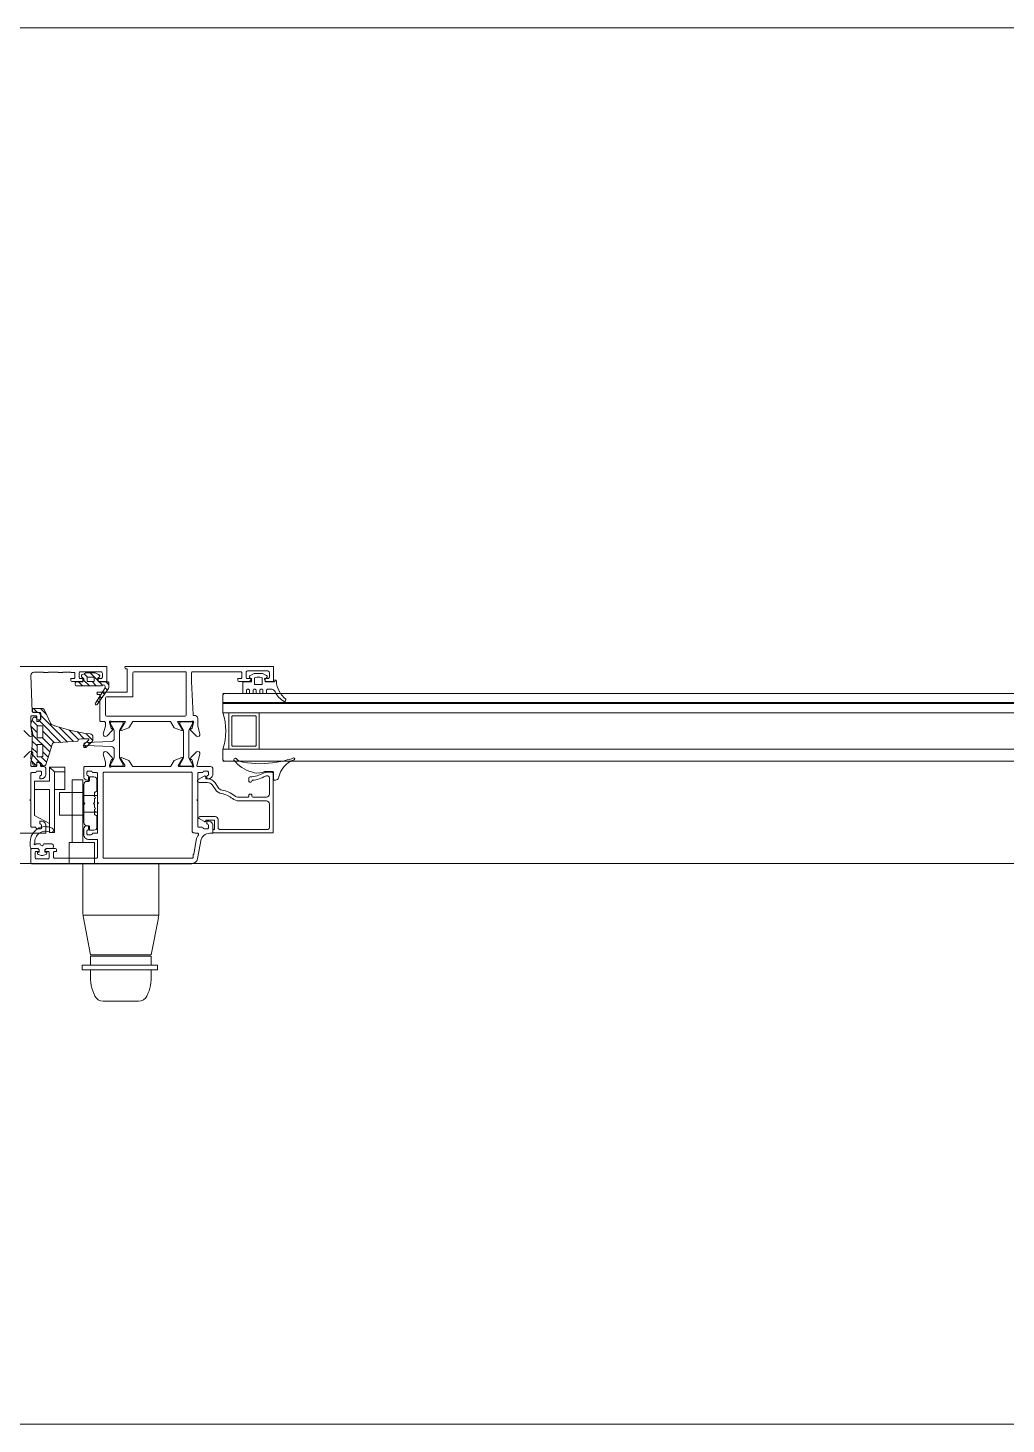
# Model space of a CAD drawing. Extents: x -9058 to 11890, y 0 to 4205.
# Drawn here: x 9476.46 to 9508.69, y 3761.87 to 3807.87 of the extents above; entities that cross this region are included whole.
import ezdxf

# ---------------------------------------------------------------- set-up
doc = ezdxf.new("R2010")
doc.units = 0
doc.header["$MEASUREMENT"] = 0
doc.layers.add('M-TEFRIS2-015', color=129, linetype='Continuous', lineweight=9)

msp = doc.modelspace()

# ---------------------------------------------------------------- hatches: boundary and pattern name
at = {"layer": 'M-TEFRIS2-015'}
h = msp.add_hatch(dxfattribs=at)
h.set_pattern_fill('ANSI31', color=256, scale=0.05, angle=450, style=0)
h.set_pattern_definition([(315, (9659.72242, 3917.70285), (0.1122532, 0.1122532), [])])
edge = h.paths.add_edge_path(flags=16)
edge.add_arc((9478.438, 3786.36), 0.025, 180, 270, ccw=False)
edge.add_line((9478.413, 3786.36), (9478.413, 3786.46))
edge.add_arc((9478.438, 3786.46), 0.025, 90, 180, ccw=False)
edge.add_line((9478.438, 3786.485), (9478.618, 3786.485))
edge.add_arc((9478.618, 3786.46), 0.025, 0, 90, ccw=False)
edge.add_line((9478.643, 3786.46), (9478.643, 3786.36))
edge.add_arc((9478.618, 3786.36), 0.025, 270, 360, ccw=False)
edge.add_line((9478.618, 3786.335), (9478.438, 3786.335))
edge = h.paths.add_edge_path()
edge.add_arc((9478.243, 3786.365), 0.035, 270, 360)
edge.add_line((9478.278, 3786.365), (9478.278, 3786.445))
edge.add_arc((9478.263, 3786.445), 0.015, 360, 402.1692)
edge.add_line((9478.274, 3786.455), (9478.234, 3786.497))
edge.add_arc((9478.263, 3786.525), 0.04, 117.0437, 223.6131, ccw=False)
edge.add_line((9478.245, 3786.561), (9478.334, 3786.606))
edge.add_arc((9478.413, 3786.45), 0.175, 90, 117.0437, ccw=False)
edge.add_line((9478.413, 3786.625), (9478.643, 3786.625))
edge.add_arc((9478.643, 3786.45), 0.175, 62.9563, 90, ccw=False)
edge.add_line((9478.723, 3786.606), (9478.811, 3786.561))
edge.add_arc((9478.793, 3786.525), 0.04, -43.6131, 62.9563, ccw=False)
edge.add_line((9478.822, 3786.497), (9478.782, 3786.455))
edge.add_arc((9478.793, 3786.445), 0.015, 137.8308, 180)
edge.add_line((9478.778, 3786.445), (9478.778, 3786.365))
edge.add_arc((9478.813, 3786.365), 0.035, 180, 270)
edge.add_line((9478.813, 3786.33), (9479.093, 3786.33))
edge.add_arc((9479.093, 3786.29), 0.04, 0, 90, ccw=False)
edge.add_line((9479.133, 3786.29), (9479.133, 3786.145))
edge.add_arc((9479.083, 3786.145), 0.05, -40.0348, 0, ccw=False)
edge.add_line((9479.121, 3786.113), (9478.749, 3785.579))
edge.add_arc((9478.718, 3785.605), 0.04, 146.9957, 319.9652, ccw=False)
edge.add_line((9478.685, 3785.627), (9479.003, 3786.132))
edge.add_arc((9478.952, 3786.165), 0.06, 326.9957, 506.1456)
edge.add_line((9478.902, 3786.198), (9478.063, 3786.198))
edge.add_arc((9478.063, 3786.238), 0.04, 180, 270, ccw=False)
edge.add_line((9478.023, 3786.238), (9478.023, 3786.29))
edge.add_arc((9478.063, 3786.29), 0.04, 90, 180, ccw=False)
edge.add_line((9478.063, 3786.33), (9478.243, 3786.33))
h = msp.add_hatch(dxfattribs=at)
h.set_pattern_fill('ANSI31', color=256, scale=0.05, style=0)
h.set_pattern_definition([(315, (9477.2626, 3535.18889), (-0.1122532, -0.1122532), [])])
h.paths.add_polyline_path([(9478.387, 3784.177), (9478.575, 3784.359, 0.203536), (9478.605, 3784.431), (9478.605, 3784.511, 0.380587), (9478.517, 3784.61, -0.061836), (9477.26, 3784.917, -0.189764), (9477.206, 3784.966), (9477.015, 3785.395, 0.285747), (9476.925, 3785.451), (9476.635, 3785.451, 0.414214), (9476.615, 3785.431), (9476.615, 3785.341, 0.414214), (9476.635, 3785.321), (9476.85, 3785.321, -0.414214), (9476.885, 3785.286), (9476.885, 3785.096, -0.414214), (9476.86, 3785.071), (9476.78, 3785.071, -0.414214), (9476.755, 3785.096), (9476.755, 3785.131, 0.414214), (9476.725, 3785.161), (9476.659, 3785.161, 0.296563), (9476.641, 3785.149), (9476.581, 3785.014, 0.104779), (9476.565, 3784.941), (9476.565, 3784.861, -0.081633), (9476.565, 3783.881), (9476.565, 3783.801, 0.104779), (9476.581, 3783.728), (9476.641, 3783.592, 0.296563), (9476.659, 3783.581), (9476.725, 3783.581, 0.414214), (9476.755, 3783.611), (9476.755, 3783.646, -0.414214), (9476.78, 3783.671), (9476.86, 3783.671, -0.414214), (9476.885, 3783.646), (9476.885, 3783.586, 0.414214), (9476.91, 3783.561), (9477.005, 3783.561, 0.328426), (9477.053, 3783.596), (9477.271, 3784.298, -0.309555), (9477.294, 3784.315), (9478.097, 3784.371, 0.394287), (9478.115, 3784.391, -0.364538), (9478.157, 3784.44, -0.068684), (9478.457, 3784.45, -0.950368), (9478.455, 3784.411, 0.000002), (9478.455, 3784.411), (9478.304, 3784.264, 0.999219)])
h.paths.add_polyline_path([(9476.955, 3784.511), (9476.955, 3784.851, 0.414214), (9476.925, 3784.881), (9476.795, 3784.881, 0.414214), (9476.765, 3784.851), (9476.765, 3784.511, 0.414214), (9476.795, 3784.481), (9476.925, 3784.481, 0.414214)], flags=16)
h.paths.add_polyline_path([(9476.925, 3784.261), (9476.795, 3784.261, 0.414214), (9476.765, 3784.231), (9476.765, 3783.891, 0.414214), (9476.795, 3783.861), (9476.925, 3783.861, 0.414214), (9476.955, 3783.891), (9476.955, 3784.231, 0.414214)], flags=16)

# ---------------------------------------------------------------- linework, layer by layer
for p, q in [((9482.883, 3785.898), (9482.933, 3785.948)), ((9482.883, 3785.948), (9528.253, 3785.948)), ((9482.883, 3785.898), (9482.883, 3785.31)), ((9485.658, 3785.948), (9482.933, 3785.948)), ((9485.658, 3785.648), (9482.883, 3785.648)), ((9482.883, 3785.648), (9528.253, 3785.648)), ((9485.658, 3785.61), (9482.883, 3785.61)), ((9482.883, 3785.61), (9528.253, 3785.61)), ((9485.658, 3785.31), (9482.883, 3785.31)), ((9482.883, 3785.31), (9528.253, 3785.31)), ((9483.083, 3785.31), (9483.083, 3784.11)), ((9484.083, 3785.31), (9484.083, 3784.11)), ((9482.883, 3784.11), (9482.883, 3783.76)), ((9485.658, 3784.11), (9482.883, 3784.11)), ((9482.883, 3784.11), (9528.253, 3784.11)), ((9477.339, 3783.361), (9477.176, 3783.521)), ((9477.176, 3783.521), (9477.339, 3783.521)), ((9477.176, 3783.521), (9477.176, 3783.058)), ((9477.339, 3783.521), (9477.684, 3783.521)), ((9477.684, 3783.521), (9477.684, 3782.78)), ((9482.883, 3783.76), (9482.933, 3783.71)), ((9482.883, 3783.71), (9528.253, 3783.71)), ((9485.658, 3783.71), (9482.933, 3783.71)), ((9485.658, 3783.71), (9483.389, 3783.71)), ((9476.676, 3783.058), (9476.676, 3782.887)), ((9477.176, 3783.058), (9476.676, 3783.058)), ((9477.684, 3783.361), (9477.339, 3783.361)), ((9477.339, 3781.365), (9477.339, 3783.361)), ((9476.676, 3782.887), (9476.676, 3781.926)), ((9477.176, 3782.786), (9476.676, 3782.786)), ((9477.176, 3782.786), (9477.176, 3781.365)), ((9477.684, 3782.78), (9477.339, 3782.78)), ((9476.676, 3781.926), (9477.176, 3781.656)), ((9477.339, 3781.365), (9477.176, 3781.365)), ((9478.276, 3780.337), (9478.276, 3778.722)), ((9480.776, 3778.722), (9480.776, 3780.337)), ((9478.28, 3778.637), (9480.772, 3778.637)), ((9478.526, 3777.337), (9478.292, 3778.552)), ((9480.526, 3777.337), (9480.76, 3778.552)), ((9480.526, 3777.337), (9478.526, 3777.337)), ((9478.526, 3777.288), (9478.526, 3776.992)), ((9480.526, 3777.288), (9478.526, 3777.288)), ((9478.526, 3777.288, 0), (9478.526, 3776.992, 0)), ((9480.526, 3777.288, 0), (9478.526, 3777.288, 0)), ((9480.526, 3777.288), (9480.526, 3776.992)), ((9480.526, 3777.288, 0), (9480.526, 3776.992, 0)), ((9478.255, 3776.992), (9480.733, 3776.992)), ((9478.255, 3776.992, 0), (9480.733, 3776.992, 0)), ((9480.733, 3776.842), (9478.255, 3776.842)), ((9480.733, 3776.842, 0), (9478.255, 3776.842, 0)), ((9478.526, 3776.842), (9478.526, 3776.699)), ((9478.526, 3776.842, 0), (9478.526, 3776.699, 0)), ((9480.526, 3776.842), (9480.526, 3776.699)), ((9480.526, 3776.842, 0), (9480.526, 3776.699, 0)), ((9480.112, 3775.811, 0), (9478.94, 3775.811, 0))]:
    msp.add_line(p, q, dxfattribs=at)
for points in [[(9405.058, 3807.873), (9545.058, 3807.873)], [(9477.926, 3781.032), (9477.926, 3783.098), (9478.276, 3783.098), (9478.276, 3781.032)], [(9531.881, 3780.338), (9413.123, 3780.338)], [(9407.058, 3763.873), (9407.058, 3761.873), (9543.058, 3761.873), (9543.058, 3763.873)]]:
    msp.add_lwpolyline(points, dxfattribs=at)
for points in [[(9476.331, 3784.721), (9476.502, 3784.548), (9476.52, 3784.535, 0.700084), (9476.628, 3784.61), (9476.558, 3784.871), (9476.558, 3785.177, -0.414214), (9476.588, 3785.207), (9476.728, 3785.207, -0.414214), (9476.758, 3785.177), (9476.758, 3785.027, 0.414214), (9476.768, 3785.017), (9476.778, 3785.017, 0.414214), (9476.878, 3785.117), (9476.878, 3785.207, 0.414214), (9476.758, 3785.327), (9476.637, 3785.327, -0.403083), (9476.607, 3785.355), (9476.562, 3786.543, -0.425337), (9476.662, 3786.647), (9476.981, 3786.647), (9476.981, 3786.637), (9477.131, 3786.637), (9477.131, 3786.647), (9477.461, 3786.647), (9477.461, 3786.637), (9477.611, 3786.637), (9477.611, 3786.647), (9477.878, 3786.647), (9477.878, 3786.637), (9478.008, 3786.637), (9478.008, 3786.467, -0.414214), (9477.978, 3786.437), (9477.878, 3786.437), (9477.878, 3786.387, 0.414214), (9477.928, 3786.337), (9478.238, 3786.337, 0.414214), (9478.308, 3786.407), (9478.308, 3786.427, 0.414214), (9478.298, 3786.437), (9478.198, 3786.437, -0.414214), (9478.148, 3786.487), (9478.148, 3786.607, -0.414214), (9478.198, 3786.657), (9478.868, 3786.657, -0.414214), (9478.918, 3786.607), (9478.918, 3786.487, -0.414214), (9478.868, 3786.437), (9478.768, 3786.437, 0.414214), (9478.758, 3786.427), (9478.758, 3786.407, 0.414214), (9478.828, 3786.337), (9479.048, 3786.337, 0.414214), (9479.058, 3786.347), (9479.058, 3786.827, 0.414214), (9479.048, 3786.837), (9471.068, 3786.837, 0.414214)], [(9481.938, 3785.215, -0.459137), (9481.902, 3785.243), (9481.848, 3786.337), (9481.848, 3786.607, -0.414214), (9481.898, 3786.657), (9483.478, 3786.657, -0.414214), (9483.508, 3786.627), (9483.508, 3786.467, -0.414214), (9483.478, 3786.437), (9483.378, 3786.437), (9483.378, 3786.387, 0.414214), (9483.428, 3786.337), (9483.738, 3786.337, 0.414214), (9483.808, 3786.407), (9483.808, 3786.427, 0.414214), (9483.798, 3786.437), (9483.698, 3786.437, -0.414214), (9483.648, 3786.487), (9483.648, 3786.637, -0.414214), (9483.698, 3786.687), (9484.368, 3786.687, -0.414214), (9484.418, 3786.637), (9484.418, 3786.487, -0.414214), (9484.368, 3786.437), (9484.268, 3786.437, 0.414214), (9484.258, 3786.427), (9484.258, 3786.407, 0.414214), (9484.328, 3786.337), (9484.548, 3786.337, 0.414214), (9484.558, 3786.347), (9484.558, 3786.827, 0.414214), (9484.548, 3786.837), (9479.683, 3786.837, 0.535184), (9479.66, 3786.802), (9479.678, 3786.759), (9479.708, 3786.759, -0.414214), (9479.738, 3786.729), (9479.738, 3786.017, -0.414214), (9479.708, 3785.987), (9478.763, 3785.987, 0.535184), (9478.74, 3785.952), (9478.75, 3785.927, 0.302776), (9478.778, 3785.909), (9478.808, 3785.909, -0.414214), (9478.838, 3785.879), (9478.838, 3785.047, 0.414214), (9478.868, 3785.017), (9478.986, 3785.017, -0.414214), (9479.016, 3784.987), (9479.016, 3784.871), (9478.947, 3784.61, 0.700084), (9479.054, 3784.535), (9479.072, 3784.548), (9479.243, 3784.721, 0.607471), (9479.228, 3784.781, -0.283637), (9479.205, 3784.802), (9479.156, 3784.986, -1.229391), (9479.206, 3785.017), (9479.68, 3785.017), (9479.518, 3784.75, 0.859449), (9479.548, 3784.725), (9479.793, 3784.817), (9479.915, 3785.017), (9481.16, 3785.017), (9481.281, 3784.817), (9481.526, 3784.725, 0.859449), (9481.556, 3784.75), (9481.394, 3785.017), (9481.868, 3785.017, -1.229391), (9481.918, 3784.986), (9481.869, 3784.802, -0.283637), (9481.847, 3784.781, 0.607471), (9481.831, 3784.721), (9482.002, 3784.548), (9482.02, 3784.535, 0.700084), (9482.128, 3784.61), (9482.058, 3784.871), (9482.058, 3785.117, 0.474196), (9481.938, 3785.215)], [(9484.649, 3786.347, 0.220745), (9484.959, 3785.754, -0.651907), (9484.903, 3785.685, -0.176952), (9484.611, 3786, 0.281357), (9484.468, 3786.088), (9484.387, 3786.088), (9484.373, 3786.088), (9484.366, 3786.088), (9484.359, 3786.086), (9484.351, 3786.083), (9484.344, 3786.079), (9484.338, 3786.073), (9484.333, 3786.067), (9484.328, 3786.06), (9484.326, 3786.053), (9484.323, 3786.038), (9484.323, 3785.962), (9484.323, 3785.959), (9484.322, 3785.956), (9484.321, 3785.953), (9484.32, 3785.951), (9484.317, 3785.948), (9484.315, 3785.946), (9484.312, 3785.944), (9484.309, 3785.943), (9484.303, 3785.942), (9484.223, 3785.942), (9484.22, 3785.943), (9484.217, 3785.943), (9484.214, 3785.944), (9484.212, 3785.946), (9484.209, 3785.948), (9484.207, 3785.951), (9484.205, 3785.953), (9484.204, 3785.956), (9484.203, 3785.962), (9484.203, 3786.038), (9484.203, 3786.045), (9484.201, 3786.053), (9484.198, 3786.06), (9484.194, 3786.067), (9484.189, 3786.073), (9484.182, 3786.079), (9484.175, 3786.083), (9484.168, 3786.086), (9484.153, 3786.088), (9484.146, 3786.088), (9484.139, 3786.086), (9484.131, 3786.083), (9484.124, 3786.079), (9484.118, 3786.073), (9484.113, 3786.067), (9484.108, 3786.06), (9484.106, 3786.053), (9484.103, 3786.038), (9484.103, 3785.962), (9484.103, 3785.959), (9484.102, 3785.956), (9484.101, 3785.953), (9484.1, 3785.951), (9484.097, 3785.948), (9484.095, 3785.946), (9484.092, 3785.944), (9484.089, 3785.943), (9484.083, 3785.942), (9484.003, 3785.942), (9484, 3785.943), (9483.997, 3785.943), (9483.994, 3785.944), (9483.992, 3785.946), (9483.989, 3785.948), (9483.987, 3785.951), (9483.985, 3785.953), (9483.984, 3785.956), (9483.983, 3785.962), (9483.983, 3786.038), (9483.983, 3786.045), (9483.981, 3786.053), (9483.978, 3786.06), (9483.974, 3786.067), (9483.969, 3786.073), (9483.962, 3786.079), (9483.955, 3786.083), (9483.948, 3786.086), (9483.933, 3786.088), (9483.926, 3786.088), (9483.919, 3786.086), (9483.911, 3786.083), (9483.904, 3786.079), (9483.898, 3786.073), (9483.893, 3786.067), (9483.888, 3786.06), (9483.886, 3786.053), (9483.883, 3786.038), (9483.883, 3785.962), (9483.883, 3785.959), (9483.882, 3785.956), (9483.881, 3785.953), (9483.88, 3785.951), (9483.877, 3785.948), (9483.875, 3785.946), (9483.872, 3785.944), (9483.869, 3785.943), (9483.863, 3785.942), (9483.783, 3785.942), (9483.78, 3785.943), (9483.777, 3785.943), (9483.774, 3785.944), (9483.772, 3785.946), (9483.769, 3785.948), (9483.767, 3785.951), (9483.765, 3785.953), (9483.764, 3785.956), (9483.763, 3785.962), (9483.763, 3786.038), (9483.763, 3786.045), (9483.761, 3786.053), (9483.758, 3786.06), (9483.754, 3786.067), (9483.749, 3786.073), (9483.742, 3786.079), (9483.735, 3786.083), (9483.728, 3786.086), (9483.713, 3786.088), (9483.706, 3786.088), (9483.699, 3786.086), (9483.691, 3786.083), (9483.684, 3786.079), (9483.678, 3786.073), (9483.673, 3786.067), (9483.668, 3786.06), (9483.666, 3786.053), (9483.663, 3786.038), (9483.663, 3785.962), (9483.663, 3785.959), (9483.662, 3785.956), (9483.661, 3785.953), (9483.66, 3785.951), (9483.657, 3785.948), (9483.655, 3785.946), (9483.652, 3785.944), (9483.649, 3785.943), (9483.643, 3785.942), (9483.563, 3785.942), (9483.56, 3785.942), (9483.557, 3785.943), (9483.554, 3785.944), (9483.552, 3785.946), (9483.549, 3785.948), (9483.547, 3785.951), (9483.545, 3785.953), (9483.544, 3785.956), (9483.543, 3785.962), (9483.543, 3786.3, -0.414214), (9483.573, 3786.33), (9483.804, 3786.33, 0.414214), (9483.834, 3786.36), (9483.834, 3786.425, 0.291535), (9483.823, 3786.443), (9483.775, 3786.464, -0.613042), (9483.772, 3786.526), (9483.891, 3786.589, -0.127095), (9483.954, 3786.605), (9484.154, 3786.605, -0.127095), (9484.217, 3786.589), (9484.326, 3786.532, -0.585233), (9484.326, 3786.462), (9484.279, 3786.438, 0.167811), (9484.274, 3786.425), (9484.274, 3786.36, 0.414214), (9484.304, 3786.33), (9484.599, 3786.33), (9484.599, 3786.394, -0.394677), (9484.649, 3786.347)], [(9476.565, 3783.881, 0.081633), (9476.565, 3784.861), (9476.565, 3784.941, -0.104779), (9476.581, 3785.014), (9476.641, 3785.149, -0.296563), (9476.659, 3785.161), (9476.725, 3785.161, -0.414214), (9476.755, 3785.131), (9476.755, 3785.096, 0.414214), (9476.78, 3785.071), (9476.86, 3785.071, 0.414214), (9476.885, 3785.096), (9476.885, 3785.286, 0.414214), (9476.85, 3785.321), (9476.635, 3785.321, -0.414214), (9476.615, 3785.341), (9476.615, 3785.431, -0.414214), (9476.635, 3785.451), (9476.925, 3785.451, -0.285747), (9477.015, 3785.395), (9477.206, 3784.966, 0.189764), (9477.26, 3784.917, 0.061836), (9478.517, 3784.61, -0.380587), (9478.605, 3784.511), (9478.605, 3784.431, -0.203536), (9478.575, 3784.359), (9478.387, 3784.177, -0.999219), (9478.304, 3784.264), (9478.455, 3784.411, 0.950364), (9478.457, 3784.45, 0.068684), (9478.157, 3784.44, 0.364538), (9478.115, 3784.391, -0.394287), (9478.097, 3784.371), (9477.294, 3784.315, 0.309555), (9477.271, 3784.298), (9477.053, 3783.596, -0.328426), (9477.005, 3783.561), (9476.91, 3783.561, -0.414214), (9476.885, 3783.586), (9476.885, 3783.646, 0.414214), (9476.86, 3783.671), (9476.78, 3783.671, 0.414214), (9476.755, 3783.646), (9476.755, 3783.611, -0.414214), (9476.725, 3783.581), (9476.659, 3783.581, -0.296563), (9476.641, 3783.592), (9476.581, 3783.728, -0.104779), (9476.565, 3783.801), (9476.565, 3783.881)], [(9476.331, 3783.833), (9476.502, 3784.006), (9476.52, 3784.018, -0.700084), (9476.628, 3783.943), (9476.558, 3783.682), (9476.558, 3783.567, 0.414214), (9476.588, 3783.537), (9476.728, 3783.537, 0.414214), (9476.758, 3783.567), (9476.758, 3783.677, -0.414214), (9476.768, 3783.687), (9476.778, 3783.687, -0.414214), (9476.878, 3783.587), (9476.878, 3783.567, 0.414214), (9476.908, 3783.537), (9476.978, 3783.537)], [(9476.978, 3783.537, -0.414222), (9477.058, 3783.457), (9477.058, 3783.287, -0.414214), (9476.908, 3783.137), (9476.868, 3783.137, -0.414214), (9476.858, 3783.147), (9476.858, 3783.207, -0.366034), (9476.883, 3783.237, 0.365977), (9476.908, 3783.267), (9476.908, 3783.357, 0.414214), (9476.878, 3783.387), (9476.768, 3783.387, 0.365977), (9476.738, 3783.362, -0.365977), (9476.709, 3783.337), (9476.588, 3783.337, 0.414214), (9476.558, 3783.307), (9476.558, 3782.467), (9476.528, 3782.437), (9476.558, 3782.407), (9476.558, 3781.567, 0.414214), (9476.588, 3781.537), (9476.709, 3781.537, -0.365977), (9476.738, 3781.512, 0.365977), (9476.768, 3781.487), (9476.878, 3781.487, 0.414214), (9476.908, 3781.517), (9476.908, 3781.607, 0.365977), (9476.883, 3781.636, -0.366034), (9476.858, 3781.666), (9476.858, 3781.727, -0.414214), (9476.868, 3781.737), (9476.908, 3781.737, -0.414214), (9477.058, 3781.587), (9477.058, 3781.347, -0.414214), (9477.048, 3781.337), (9473.068, 3781.337, -0.414214)]]:
    msp.add_lwpolyline(points, format="xyb", dxfattribs=at)
for points in [[(9478.243, 3786.33, 0.414214), (9478.278, 3786.365), (9478.278, 3786.445, 0.186103), (9478.274, 3786.455), (9478.234, 3786.497, -0.501687), (9478.245, 3786.561), (9478.334, 3786.606, -0.118551), (9478.413, 3786.625), (9478.643, 3786.625, -0.118551), (9478.723, 3786.606), (9478.811, 3786.561, -0.501687), (9478.822, 3786.497), (9478.782, 3786.455, 0.186103), (9478.778, 3786.445), (9478.778, 3786.365, 0.414214), (9478.813, 3786.33), (9479.093, 3786.33, -0.414214), (9479.133, 3786.29), (9479.133, 3786.145, -0.176484), (9479.121, 3786.113), (9478.749, 3785.579, -0.940455), (9478.685, 3785.627), (9479.003, 3786.132, 0.992608), (9478.902, 3786.198), (9478.063, 3786.198, -0.414214), (9478.023, 3786.238), (9478.023, 3786.29, -0.414214), (9478.063, 3786.33)], [(9478.438, 3786.335, -0.414214), (9478.413, 3786.36), (9478.413, 3786.46, -0.414214), (9478.438, 3786.485), (9478.618, 3786.485, -0.414214), (9478.643, 3786.46), (9478.643, 3786.36, -0.414214), (9478.618, 3786.335)], [(9479.908, 3785.837), (9479.068, 3785.837, 0.414214), (9479.018, 3785.787), (9479.018, 3785.247, 0.414214), (9479.068, 3785.197), (9481.628, 3785.197, 0.414214), (9481.678, 3785.247), (9481.678, 3786.657), (9479.968, 3786.657, 0.414214), (9479.918, 3786.607), (9479.918, 3785.847, -0.414214)], [(9484.16, 3786.472, -0.359904), (9484.184, 3786.442), (9484.184, 3786.266, -0.414214), (9484.154, 3786.236), (9483.954, 3786.236, -0.414214), (9483.924, 3786.266), (9483.924, 3786.442, -0.359904), (9483.949, 3786.472, -0.094739)], [(9476.955, 3784.512, -0.414214), (9476.925, 3784.482), (9476.795, 3784.482, -0.414214), (9476.765, 3784.512), (9476.765, 3784.852, -0.414214), (9476.795, 3784.882), (9476.925, 3784.882, -0.414214), (9476.955, 3784.852)], [(9479.212, 3784.196, -0.403142), (9479.308, 3784.096), (9479.308, 3783.855, -0.131652), (9479.294, 3783.805), (9479.187, 3783.619, 0.131652), (9479.183, 3783.604), (9479.183, 3783.578, 0.414214), (9479.213, 3783.548), (9479.573, 3783.548, 0.414214), (9479.603, 3783.578), (9479.603, 3783.604, 0.131652), (9479.599, 3783.619), (9479.491, 3783.805, -0.131652), (9479.478, 3783.855), (9479.478, 3784.701, -0.131652), (9479.491, 3784.751), (9479.599, 3784.938, 0.131652), (9479.603, 3784.953), (9479.603, 3784.978, 0.414214), (9479.573, 3785.008), (9479.213, 3785.008, 0.414214), (9479.183, 3784.978), (9479.183, 3784.953, 0.131652), (9479.187, 3784.938), (9479.294, 3784.751, -0.131652), (9479.308, 3784.701), (9479.308, 3784.461, -0.403142), (9479.212, 3784.361), (9478.356, 3784.328, 0.962756), (9478.356, 3784.228)], [(9481.778, 3784.751), (9481.885, 3784.938, 0.131652), (9481.889, 3784.953), (9481.889, 3784.978, 0.414214), (9481.859, 3785.008), (9481.499, 3785.008, 0.414214), (9481.469, 3784.978), (9481.469, 3784.953, 0.131652), (9481.473, 3784.938), (9481.581, 3784.751, -0.131652), (9481.594, 3784.701), (9481.594, 3783.855, -0.131652), (9481.581, 3783.805), (9481.473, 3783.619, 0.131652), (9481.469, 3783.604), (9481.469, 3783.578, 0.414214), (9481.499, 3783.548), (9481.859, 3783.548, 0.414214), (9481.889, 3783.578), (9481.889, 3783.604, 0.131652), (9481.885, 3783.619), (9481.778, 3783.805, -0.131652), (9481.764, 3783.855), (9481.764, 3784.701, -0.131652)], [(9483.183, 3785.18, -0.414214), (9483.213, 3785.21), (9483.953, 3785.21, -0.414214), (9483.983, 3785.18), (9483.983, 3784.24, -0.414214), (9483.953, 3784.21), (9483.213, 3784.21, -0.414214), (9483.183, 3784.24)], [(9482.209, 3783.337, 0.365977), (9482.238, 3783.362, -0.365977), (9482.268, 3783.387), (9482.378, 3783.387, -0.414214), (9482.408, 3783.357), (9482.408, 3783.267, -0.365977), (9482.383, 3783.237, 0.366034), (9482.358, 3783.207), (9482.358, 3783.147, 0.414214), (9482.368, 3783.137), (9482.408, 3783.137, 0.414214), (9482.558, 3783.287), (9482.558, 3783.457, 0.414214), (9482.478, 3783.537), (9482.058, 3783.537, -0.493043), (9482.029, 3783.574), (9482.128, 3783.943, 0.700084), (9482.02, 3784.018), (9482.002, 3784.006), (9481.831, 3783.833, 0.607471), (9481.847, 3783.773, -0.283637), (9481.869, 3783.751), (9481.918, 3783.567, -1.229391), (9481.868, 3783.537), (9481.447, 3783.537, -0.585524), (9481.422, 3783.582), (9481.555, 3783.801, 0.713664), (9481.531, 3783.83), (9481.281, 3783.736), (9481.168, 3783.551, -0.261412), (9481.143, 3783.537), (9479.931, 3783.537, -0.261412), (9479.906, 3783.551), (9479.793, 3783.736), (9479.543, 3783.83, 0.713664), (9479.519, 3783.801), (9479.652, 3783.582, -0.585524), (9479.627, 3783.537), (9479.206, 3783.537, -1.229391), (9479.156, 3783.567), (9479.205, 3783.751, -0.283637), (9479.228, 3783.773, 0.607471), (9479.243, 3783.833), (9479.072, 3784.006), (9479.054, 3784.018, 0.700084), (9478.947, 3783.943), (9479.016, 3783.682), (9479.016, 3783.567, -0.414214), (9478.986, 3783.537), (9478.338, 3783.537, 0.414214), (9478.308, 3783.507), (9478.308, 3783.187, 0.414222), (9478.408, 3783.087), (9478.448, 3783.087, 0.414214), (9478.458, 3783.097), (9478.458, 3783.207, 0.366034), (9478.433, 3783.237, -0.365977), (9478.408, 3783.267), (9478.408, 3783.357, -0.414214), (9478.438, 3783.387), (9478.548, 3783.387, -0.365977), (9478.577, 3783.362, 0.365977), (9478.607, 3783.337), (9478.728, 3783.337, -0.414214), (9478.758, 3783.307), (9478.758, 3782.367), (9478.788, 3782.337), (9478.758, 3782.307), (9478.758, 3781.367, -0.414214), (9478.728, 3781.337), (9478.607, 3781.337, 0.365977), (9478.577, 3781.312, -0.365977), (9478.548, 3781.287), (9478.438, 3781.287, -0.414214), (9478.408, 3781.317), (9478.408, 3781.407, -0.365977), (9478.433, 3781.436, 0.366034), (9478.458, 3781.466), (9478.458, 3781.577, 0.414214), (9478.448, 3781.587), (9478.408, 3781.587, 0.414214), (9478.308, 3781.487), (9478.308, 3781.287, 0.414214), (9478.458, 3781.137), (9478.728, 3781.137, -0.414214), (9478.758, 3781.107), (9478.758, 3780.547, -0.414214), (9478.728, 3780.517), (9477.338, 3780.517, -0.414214), (9477.308, 3780.547), (9477.308, 3780.707, -0.414214), (9477.338, 3780.737), (9477.408, 3780.737), (9477.408, 3780.787, 0.414214), (9477.358, 3780.837), (9477.103, 3780.837, 0.414214), (9477.033, 3780.767), (9477.033, 3780.747, 0.414214), (9477.043, 3780.737), (9477.118, 3780.737, -0.414214), (9477.168, 3780.687), (9477.168, 3780.547, -0.414214), (9477.118, 3780.497), (9476.748, 3780.497, -0.414214), (9476.698, 3780.547), (9476.698, 3780.687, -0.414214), (9476.748, 3780.737), (9476.823, 3780.737, 0.414214), (9476.833, 3780.747), (9476.833, 3780.767, 0.414214), (9476.763, 3780.837), (9476.588, 3780.837, 0.414214), (9476.558, 3780.807), (9476.558, 3780.367, 0.414214), (9476.588, 3780.337), (9481.858, 3780.337, 0.363975), (9482.055, 3780.502), (9482.158, 3781.089, -0.36397), (9482.454, 3781.337), (9482.528, 3781.337, 0.414214), (9482.558, 3781.367), (9482.558, 3781.587, 0.414214), (9482.408, 3781.737), (9482.368, 3781.737, 0.414214), (9482.358, 3781.727), (9482.358, 3781.666, 0.366034), (9482.383, 3781.636, -0.365977), (9482.408, 3781.607), (9482.408, 3781.517, -0.414214), (9482.378, 3781.487), (9482.268, 3781.487, -0.365977), (9482.238, 3781.512, 0.365977), (9482.209, 3781.537), (9482.088, 3781.537, -0.414214), (9482.058, 3781.567), (9482.058, 3782.407), (9482.028, 3782.437), (9482.058, 3782.467), (9482.058, 3783.307, -0.414214), (9482.088, 3783.337)], [(9476.955, 3783.892, -0.414214), (9476.925, 3783.862), (9476.795, 3783.862, -0.414214), (9476.765, 3783.892), (9476.765, 3784.232, -0.414214), (9476.795, 3784.262), (9476.925, 3784.262, -0.414214), (9476.955, 3784.232)], [(9484.553, 3783.339), (9484.553, 3783.119, 0.414214), (9484.583, 3783.089), (9484.621, 3783.089, 0.356389), (9484.719, 3783.169, -0.262181), (9485.233, 3783.762, 0.316752), (9485.253, 3783.79, 0.499585), (9485.214, 3783.819, -0.048291), (9484.659, 3783.678, -0.086497), (9483.56, 3783.681, -0.16681), (9483.332, 3783.792, 0.169383), (9483.312, 3783.806), (9483.299, 3783.809, 0.513067), (9483.252, 3783.743, 0.159858), (9483.827, 3783.363, 0.178819), (9484.193, 3783.345), (9484.213, 3783.356, -0.13005), (9484.262, 3783.369), (9484.523, 3783.369, -0.414214)], [(9478.657, 3782.289), (9478.657, 3782.189, -1), (9478.657, 3782.129), (9478.657, 3782.066), (9478.687, 3782.049), (9478.657, 3782.032), (9478.657, 3781.969, 0.414214), (9478.687, 3781.939, -0.414214), (9478.737, 3781.889), (9478.737, 3781.539, -0.414214), (9478.637, 3781.439), (9478.517, 3781.439, -0.414214), (9478.487, 3781.469), (9478.487, 3781.559, 0.414214), (9478.457, 3781.589), (9478.407, 3781.589, -0.414214), (9478.307, 3781.689), (9478.307, 3781.739), (9478.307, 3782.289), (9478.337, 3782.319), (9478.307, 3782.349), (9478.307, 3782.899), (9478.307, 3782.949, -0.414214), (9478.407, 3783.049), (9478.457, 3783.049, 0.414214), (9478.487, 3783.079), (9478.487, 3783.169, -0.414214), (9478.517, 3783.199), (9478.637, 3783.199, -0.414214), (9478.737, 3783.099), (9478.737, 3782.749, -0.414214), (9478.687, 3782.699, 0.414214), (9478.657, 3782.669), (9478.657, 3782.539, -1), (9478.657, 3782.479), (9478.657, 3782.349), (9478.627, 3782.319)], [(9481.857, 3780.517, 0.207097), (9481.908, 3780.539), (9481.908, 3780.637), (9481.926, 3780.637), (9482.011, 3781.115, -0.106114), (9482.082, 3781.29, 0.602221), (9482.057, 3781.337), (9482.008, 3781.337, -0.162278), (9481.948, 3781.357), (9481.908, 3781.357, -0.414214), (9481.878, 3781.387), (9481.878, 3783.307, 0.414214), (9481.828, 3783.357), (9478.988, 3783.357, 0.414214), (9478.938, 3783.307), (9478.938, 3780.517)], [(9483.74, 3782.558), (9483.74, 3782.598, -0.414214), (9483.77, 3782.628), (9483.81, 3782.628, -0.414214), (9483.84, 3782.598), (9483.84, 3782.578, 0.414214), (9483.89, 3782.528), (9484.32, 3782.528, 0.414214), (9484.42, 3782.628), (9484.42, 3783.178, 0.414214), (9484.37, 3783.228), (9484.318, 3783.228, 0.127567), (9484.284, 3783.219, -0.09888), (9483.866, 3783.085, 0.367727), (9483.84, 3783.056, -0.399482), (9483.81, 3783.028), (9483.77, 3783.028, -0.414214), (9483.74, 3783.058), (9483.74, 3783.149, -0.400329), (9483.787, 3783.199, 0.114933), (9484.224, 3783.323, -0.127017), (9484.321, 3783.348), (9484.51, 3783.348, -0.414214), (9484.54, 3783.318), (9484.54, 3781.378, -0.414214), (9484.51, 3781.348), (9482.59, 3781.348, -0.414214), (9482.56, 3781.378), (9482.56, 3781.438, -0.414214), (9482.59, 3781.468), (9482.61, 3781.468), (9482.61, 3781.768), (9482.34, 3781.768), (9482.319, 3781.733, -0.414214), (9482.278, 3781.722), (9482.108, 3781.82, -0.767327), (9482.126, 3781.888), (9482.63, 3781.888, -0.414214), (9482.73, 3781.788), (9482.73, 3781.518, 0.414214), (9482.78, 3781.468), (9484.37, 3781.468, 0.414214), (9484.42, 3781.518), (9484.42, 3782.308, 0.414214), (9484.32, 3782.408), (9483.406, 3782.408, -0.172094), (9483.204, 3782.479, 0.126051), (9482.844, 3782.645, -0.197455), (9482.639, 3782.777), (9482.531, 3782.931, 0.244698), (9482.383, 3783.008), (9482.104, 3783.008, -0.767327), (9482.077, 3783.109), (9482.275, 3783.224, -0.57735), (9482.32, 3783.198), (9482.32, 3783.128), (9482.383, 3783.128, -0.244698), (9482.629, 3783), (9482.732, 3782.845, 0.197455), (9482.86, 3782.763, -0.126051), (9483.275, 3782.573, 0.178336), (9483.406, 3782.528), (9483.71, 3782.528, 0.414214)], [(9476.774, 3780.717), (9476.834, 3780.717), (9476.834, 3780.797, 0.236068), (9476.754, 3780.837), (9476.59, 3780.837, -0.414214), (9476.54, 3780.887), (9476.54, 3781.058, -0.557109), (9477.263, 3781.505, -0.284432), (9477.304, 3781.438, -0.557109), (9477.196, 3781.371, 0.59685), (9476.692, 3781.016, 2.161979), (9476.727, 3780.987), (9476.869, 3780.987, 1), (9476.989, 3780.987), (9477.254, 3780.987, -0.414214), (9477.304, 3780.937), (9477.304, 3780.887, -0.414214), (9477.254, 3780.837), (9477.104, 3780.837, 0.236068), (9477.024, 3780.797), (9477.024, 3780.717), (9477.084, 3780.717), (9477.084, 3780.683, -0.323522), (9477.05, 3780.635), (9476.957, 3780.604, -0.019238), (9476.949, 3780.603), (9476.909, 3780.603, -0.019238), (9476.902, 3780.604), (9476.809, 3780.635, -0.323522), (9476.774, 3780.683)]]:
    msp.add_lwpolyline(points, format="xyb", close=True, dxfattribs=at)
for points in [[(9478.307, 3782.686), (9478.307, 3781.933), (9477.506, 3781.933), (9477.506, 3782.686)], [(9478.307, 3782.584), (9478.307, 3782.035), (9478.758, 3782.035), (9478.758, 3782.584)], [(9478.659, 3780.332), (9477.826, 3780.332), (9477.826, 3781.032), (9478.659, 3781.032)]]:
    msp.add_lwpolyline(points, close=True, dxfattribs=at)
at = {"layer": 'M-TEFRIS2-015', "elevation": 0}
msp.add_lwpolyline([(9480.733, 3776.992), (9478.255, 3776.992), (9478.255, 3776.842), (9480.733, 3776.842)], close=True, dxfattribs=at)
at = {"layer": 'M-TEFRIS2-015'}
for centre, radius, start, end in [((9481.133, 3784.71), 1.85, 341.0754, 18.9246), ((9478.438, 3781.417), 0.03, 99.5941, 180), ((9479.176, 3778.722), 0.9, 180, 190.8855), ((9479.876, 3778.722), 0.9, 349.1145, 0), ((9479.919, 3776.604, 0), 1.396, 176.0974, 206.7398), ((9479.133, 3776.604, 0), 1.396, 333.2602, 3.9026), ((9478.94, 3776.111, 0), 0.3, 206.7398, 270), ((9480.112, 3776.111, 0), 0.3, 270, 333.2602)]:
    msp.add_arc(centre, radius, start, end, dxfattribs=at)

doc.saveas('drawing.dxf')
